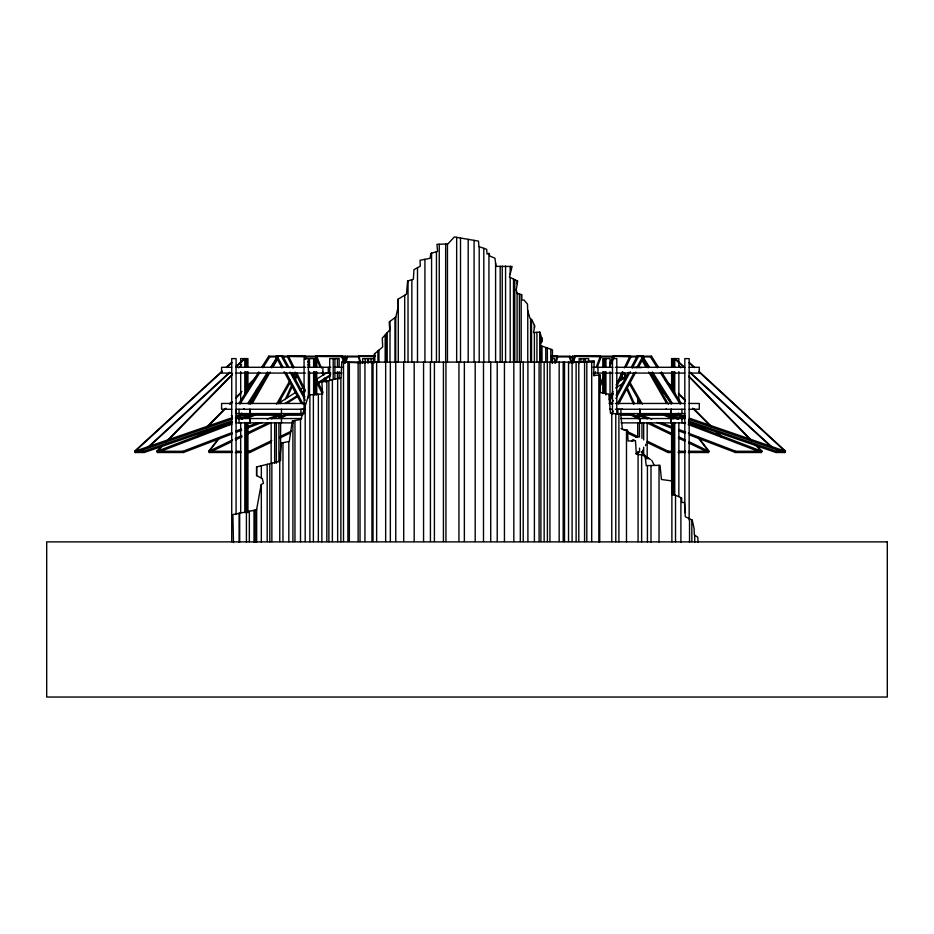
<?xml version="1.0" encoding="UTF-8"?>
<svg xmlns="http://www.w3.org/2000/svg" width="934" height="934" viewBox="0 0 934 934"><rect width="100%" height="100%" fill="white"/><g stroke="black" fill="none" stroke-linecap="round" stroke-linejoin="round"><path stroke-width="1.4" d="M239.034 422.88L239.034 418.537M239.034 413.587L239.034 409.255M249.903 422.88L249.903 418.537M249.903 413.587L249.903 409.255M249.938 422.88L249.938 418.537M249.938 413.587L249.938 409.255M281.496 422.88L281.449 418.537M281.496 413.587L281.449 409.255M540.097 362.1L540.097 332.854M616.802 409.255L616.802 408.532M622.348 409.255L622.348 408.532M639.697 422.88L639.697 418.537M639.697 413.587L639.697 409.255M666.327 409.255L666.327 408.532M671.079 422.88L671.079 418.537M671.079 413.587L671.079 409.255M620.888 413.669L620.947 409.326L617.946 409.279L617.888 413.622L620.888 413.669L618.366 413.669M373.892 363.268L374.23 354.079L382.671 346.981L382.286 338.155L389.77 329.9L389.198 322.032L395.911 316.859L398.211 306.492L398.024 299.207L406.465 294.21L407.609 280.982L413.365 279.254L413.949 269.657L420.277 266.202L420.078 260.259L430.06 258.333L430.831 253.347L437.544 251.433L436.972 244.334L447.9 243.949L454.344 236.956L478.512 241.135L478.909 246.634L486.661 249.296L487.069 254.083L488.902 253.371L489.93 256.126L494.962 258.204L495.989 266.365L512.101 266.47L509.439 277.071L517.705 281.052L516.175 290.124L517.296 293.486L521.884 294.712L521.814 300.176L523.927 299.954L527.5 304.11L527.64 310.181L529.917 318.132L532.1 320.152L534.738 326.059L533.489 332.586L539.864 332.119L542.35 340.046L540.179 345.487L552.449 349.841L552.449 363.443M594.141 362.1L341.786 362.1L341.015 377.791L321.891 382.146L322.522 393.961L308.687 394.895L300.888 419.436L292.33 420.965L289.271 441.467L281.309 442.996L279.64 461.314L256.57 466.918L256.57 475.616L262.256 478.488L263.47 483.228L261.146 484.629L256.57 509.824L232.881 514.564L233.477 542.596M645.546 445.693L645.849 444.199M555.461 363.198L557.119 356.134L551.025 356.076M556.314 362.404L557.645 356.753L557.119 356.134M620.9 415.198L631.022 415.198L631.326 413.972L637.887 417.124M646.982 442.389L667.997 452.511L668.289 451.274L672.632 451.274M688.253 452.511L708.521 452.511L708.813 451.274L689.117 441.794M345.031 363.081L347.039 356.193L374.756 356.193M345.93 362.404L347.53 356.893L347.039 356.193M647.309 418.829L637.817 415.198L638.191 413.972L664.202 413.972L677.769 419.144M637.817 415.198L663.829 415.198L664.202 413.972M735.455 452.511L735.829 451.274L761.84 451.274L761.467 452.511L735.455 452.511L689.35 434.894M678.714 418.981L667.763 415.198L668.172 413.972L677.138 413.972L685.358 416.798M667.763 415.198L676.718 415.198L677.138 413.972M775.991 452.511L776.411 451.274L785.377 451.274L784.957 452.511L775.991 452.511L688.311 422.285M572.075 362.579L574.62 355.807L600.399 356.134L601.204 356.753L597.106 367.622M572.881 363.198L575.426 356.426L601.204 356.753M596.301 367.004L600.399 356.134M594.036 375.783L595.577 371.709M632.341 441.292L632.435 440.124L634.151 439.996M643.293 449.698L642.323 452.021L642.931 450.351L642.72 453.329L646.713 457.24L650.671 459.598M285.15 399.694L291.7 385.193M294.677 378.597L296.463 374.639M287.112 397.756L292.482 385.894M294.864 380.617L297.245 375.34M342.953 361.458L345.335 356.193L346.105 356.893L344.319 360.839M600.329 383.209L602.827 377.99M609.727 363.63L613.498 355.807L629.96 356.134L630.987 356.753L625.943 367.225M600.083 386.442L602.593 381.224M609.493 366.864L614.514 356.426L630.987 356.753M609.201 399.332L612.973 391.474M616.125 384.936L622.418 371.837M624.297 367.914L629.96 356.134M609.587 401.27L613.358 393.412M615.88 388.17L623.433 372.468M611.361 404.212L613.416 400.382M616.148 395.292L628.477 372.362M631.221 367.272L637.385 355.807L642.942 356.134L644.075 356.753L638.576 366.98M615.915 398.468L630.298 371.709M632.353 367.891L638.517 356.426L644.075 356.753M612.015 413.634L613.393 411.088M617.514 403.418L634.011 372.748M636.755 367.634L642.942 356.134M618.647 404.037L635.821 372.094M250.499 404.142L268.478 372.596M271.35 367.552L276.382 358.714M252.203 403.581L270.171 372.036M273.043 366.992L278.075 358.154L271.876 367.786M276.522 404.142L290.182 380.173M293.054 375.118L294.49 372.596M290.439 382.134L278.215 403.581L296.148 392.07M293.311 377.079L295.471 373.296M238.894 403.395L258.765 371.93M261.824 367.085L268.7 356.193L303.83 356.193M239.98 404.107L259.85 372.631M262.909 367.786L269.786 356.893L277.468 356.893M241.743 413.085L240.213 415.502L236.372 415.502M247.86 403.395L267.731 371.93M270.79 367.085L276.896 357.395M248.946 404.107L268.817 372.631M571.036 362.404L569.425 356.893L569.927 356.193L550.967 356.193M208.784 451.145L218.521 438.56M229.134 424.83L231.784 421.397M209.134 451.414L218.86 438.828M230.359 423.954L232.134 421.666M256.021 390.774L257.784 388.486M263.096 381.621L264.871 379.332M360.197 363.466L358.364 356.426L358.889 355.807L375.246 355.971M156.889 451.122L161.991 445.915M166.077 441.759L232.461 374.067M238.59 367.821L241.661 364.704M157.192 451.426L162.306 446.219M168.424 439.972L231.749 375.421M197.156 436.703L202.246 431.555M206.309 427.445L224.639 408.905M229.729 403.757L231.76 401.702M235.835 397.58L241.941 391.404M247.031 386.256L256.185 376.986M197.459 437.019L202.55 431.87M206.624 427.749L225.958 408.181M230.033 404.06L232.064 402.005M236.139 397.884L241.229 392.735M247.335 386.559L254.457 379.356M134.671 451.122L222.058 371.125M226.32 367.225L231.655 362.345M134.963 451.437L222.35 371.44M226.623 367.541L231.947 362.661M146.86 448.157L229.612 372.246M236.068 366.326L244.661 358.446M149.3 446.51L229.916 372.561M236.36 366.653L244.953 358.761M573.453 360.839L571.666 356.893L572.437 356.193L612.961 356.193L612.19 356.893L600.609 356.893M632.073 441.023L633.077 440.253M320.047 367.26L315.75 356.426L316.556 355.807L342.58 356.134L345.241 362.836M342.58 356.134L341.774 356.753L315.75 356.426M642.72 356.893L650.414 356.893L651.488 356.193L658.377 367.085M299.756 389.793L303.363 387.505M316.603 379.157L326.235 373.075M284.975 403.465L297 395.864M301.822 392.829L305.43 390.552M317.467 382.952L330.706 374.592M286.668 403.465L298.705 395.864M302.312 393.588L304.729 392.07M317.969 383.711L330.006 376.11M618.717 380.675L625.932 376.11M618.004 382.193L626.434 376.869M616.463 387.505L623.679 382.952M293.089 368.171L287.298 356.426L288.314 355.807L305.103 356.134L306.375 358.714M287.298 356.426L304.087 356.753L305.103 356.134M282.01 367.891L275.799 356.426L276.919 355.807L282.827 356.134L289.061 367.634M275.799 356.426L282.827 356.134M232.414 452.511L209.263 452.511L208.959 451.274L232.601 439.891M235.228 438.63L241.789 435.466M247.043 432.944L268.058 422.822M279.885 417.124L286.446 413.972L302.371 413.972M209.263 452.511L231.585 441.759M235.52 439.867L242.093 436.703M247.347 434.17L270.988 422.787M280.177 418.362L286.75 415.198L302.663 415.198M246.588 451.274L249.483 451.274L271.806 440.533M279.686 436.738L291.513 431.041M246.891 452.511L249.775 452.511L270.79 442.389M279.99 437.964L290.497 432.909M232.251 433.855L183.426 452.511L157.414 452.511L157.04 451.274L231.632 422.775M241.124 419.144L254.678 413.972L280.702 413.972L281.076 415.198L271.584 418.829M157.414 452.511L232.006 424.013M246.915 418.304L255.052 415.198L281.076 415.198M157.04 451.274L183.052 451.274L231.877 432.617M235.952 431.064L241.369 428.998M246.798 426.92L257.644 422.775M267.136 419.144L280.702 413.972M236.325 432.302L241.743 430.224M247.171 428.157L262.092 422.46M231.889 422.285L144.198 452.511L135.232 452.511L134.823 451.274L232.099 417.743M236.209 416.331L243.05 413.972L252.017 413.972L252.437 415.198L241.474 418.981M135.232 452.511L232.508 418.981M235.251 418.035L243.47 415.198L252.437 415.198M134.823 451.274L143.778 451.274L231.469 421.047M238.322 418.689L247.907 415.385L247.942 418.175M635.891 453.632L638.132 453.107L637.7 451.507L639.58 452.219L639.556 448.133M636.556 453.375L638.132 453.107M568.818 362.859L594.199 360.757L593.615 375.538L600.329 374.954L600.142 392.42L608.781 394.148L610.497 413.33L620.736 414.334L622.371 429.313L627.531 430.072L628.045 441.023L635.47 440.65L636.346 454.239L644.997 455.383L646.235 465.622L660.023 465.295L661.435 479.492L672.246 480.987L672.165 493.782L681.668 497.915L681.75 502.457L684.47 502.457L685.299 516.747L692.234 520.051L694.09 528.504L694.347 534.925L697.745 537.19L698.177 542.292M646.176 458.687L648.955 458.466L647.495 458.034M636.217 437.346L637.677 437.264M303.889 413.61L303.83 409.279L300.888 409.326L300.946 413.657L302.908 413.634M345.335 356.193L304.811 356.193L305.581 356.893L315.715 356.893M615.051 356.193L641.074 356.193M642.522 356.193L651.488 356.193M283.13 356.893L287.462 356.893M346.105 356.893L341.762 356.893L344.436 363.466M347.53 356.893L359.205 356.893M557.761 356.893L569.425 356.893M571.666 356.893L574.562 356.893M629.971 356.893L637.198 356.893M551.55 358.609L554.691 358.609L554.691 362.964M231.725 367.284L221.591 367.284L221.591 373.075L231.725 373.075M236.068 367.284L305.523 367.284M307.356 367.284L330.788 367.284M333.671 367.284L342.288 367.284M592.997 367.284L612.914 367.284M615.354 367.284L684.82 367.284M689.164 367.284L699.286 367.284L699.286 373.075L689.164 373.075M236.068 373.075L305.523 373.075M308.418 373.075L330.788 373.075M333.671 373.075L341.972 373.075M593.288 373.075L612.926 373.075M615.354 373.075L684.82 373.075M231.725 403.465L221.591 403.465L221.591 409.255L231.725 409.255M236.068 403.465L305.523 403.465M609.108 403.465L612.926 403.465M615.354 403.465L684.82 403.465M689.164 403.465L699.286 403.465L699.286 409.255L689.164 409.255M305.523 409.255L236.068 409.255L236.068 413.587L301.682 413.587M609.575 409.255L612.459 409.255M615.354 409.255L684.82 409.255M621.122 413.587L684.82 413.587M618.296 413.972L631.326 413.972M279.453 415.502L283.784 415.502M633.988 415.502L638.331 415.502M666.176 415.502L670.519 415.502M685.101 415.502L679.975 415.502L678.446 413.085M280.223 416.202L283.119 416.202M636.101 416.202L638.996 416.202M669.538 416.202L672.433 416.202M682.731 416.202L685.299 416.202M301.694 418.537L236.068 418.537L236.068 422.88L293.101 422.88M620.69 418.537L684.82 418.537M621.122 422.88L684.82 422.88M208.959 451.274L232.122 451.274M236.454 451.274L240.797 451.274M678.423 451.274L685.661 451.274M688.556 451.274L708.813 451.274M235.31 452.511L241.1 452.511M667.997 452.511L672.34 452.511M678.119 452.511L685.358 452.511M300.946 413.657L303.772 413.669M551.539 356.695L557.645 356.753M358.364 356.426L374.721 356.59M341.786 362.1L363.233 362.882M645.125 457.088L646.713 457.24M689.467 418.222L785.377 451.274M676.718 415.198L684.949 418.035M689.059 419.448L784.957 452.511M672.282 415.385L681.878 418.689M688.72 421.047L776.411 451.274M688.615 423.3L761.84 451.274M663.829 415.198L673.321 418.829M682.812 422.46L685.533 423.487M688.241 424.526L761.467 452.511M638.191 413.972L651.745 419.144M661.237 422.775L672.095 426.92M678.866 429.512L685.649 432.103M688.358 433.142L735.829 451.274M656.8 422.46L671.721 428.157M678.493 430.749L685.276 433.341M649.714 422.822L672.036 433.574M678.609 436.738L685.171 439.891M631.022 415.198L638.903 418.992M646.783 422.787L671.744 434.8M678.306 437.964L684.879 441.128M688.813 443.02L708.521 452.511M621.005 428.508L624.951 430.411M627.578 431.671L638.085 436.738M647.274 441.163L668.289 451.274M627.274 432.909L636.474 437.334M637.385 355.807L638.517 356.426M613.498 355.807L614.514 356.426M268.7 356.193L269.786 356.893M231.258 415.502L232.333 416.202M574.62 355.807L575.426 356.426M651.804 460.392L653.998 464.828M674.873 358.446L684.505 367.225M689.864 372.106L773.34 448.192M674.581 358.761L684.213 367.541M689.572 372.421L770.912 446.557M689.245 362.392L694.592 367.319M698.865 371.265L785.517 451.122M688.953 362.707L694.301 367.634M698.574 371.58L785.225 451.437M665.323 380.08L672.492 387.283M678.633 393.459L684.785 399.635M693.997 408.905L711.404 426.406M715.502 430.527L721.643 436.703M667.063 382.438L672.188 387.587M678.329 393.763L685.498 400.978M692.666 408.181L711.101 426.721M715.199 430.843L721.34 437.019M678.855 365.743L680.886 367.821M688.988 376.157L751.858 440.708M755.921 444.876L762.004 451.122M688.685 376.46L749.523 438.933M754.59 444.14L761.689 451.426M653.683 379.064L670.367 400.803M698.457 437.416L708.988 451.145M654.22 380.477L670.017 401.071M698.107 437.684L708.637 451.414M661.424 371.93L681.295 403.395M650.414 356.893L657.291 367.786M660.35 372.631L680.209 404.107M643.293 357.395L649.41 367.085M652.457 371.93L672.328 403.395M642.207 358.096L648.324 367.786M651.383 372.631L671.254 404.107M642.51 358.714L647.542 367.552M650.414 372.596L668.382 404.142M642.242 360.676L645.838 366.992M648.721 372.036L666.689 403.581M624.391 372.596L626.551 376.379M630.146 382.695L642.37 404.142M622.698 372.036L626.294 378.34M629.166 383.395L640.666 403.581M291.84 372.748L304.998 397.02M281.694 356.753L287.24 366.98M290.019 372.094L305.255 400.207M276.919 355.807L283.142 367.272M285.897 372.362L303.165 404.212M284.076 371.709L301.343 403.558M307.66 361.306L309.574 365.182M315.949 378.118L322.977 392.35M304.087 356.753L305.36 359.345M307.916 364.517L309.189 367.109M316.217 381.329L322.592 394.265M288.314 355.807L294.117 367.552M296.685 372.771L305.056 389.735M295.027 372.082L304.682 391.661M621.308 374.639L623.095 378.597M627.263 387.82L634.408 403.64M612.19 356.893L613.381 359.532M620.526 375.34L622.313 379.297M626.481 388.521L633.637 404.34M572.437 356.193L574.223 360.139M316.556 355.807L321.389 367.996M323.001 372.059L324.075 374.767M325.686 378.83L326.76 381.539M322.195 372.678L323.269 375.386M324.343 378.095L325.954 382.158M641.436 451.893L641.938 453.212M243.05 413.972L243.47 415.198M143.778 451.274L144.198 452.511M254.678 413.972L255.052 415.198M183.052 451.274L183.426 452.511M569.927 356.193L571.935 363.081M358.889 355.807L360.722 362.847M286.446 413.972L286.75 415.198M249.483 451.274L249.775 452.511M541.592 345.989L541.662 362.1L541.662 346.012M694.709 535.17L694.709 542.35M691.837 519.853L691.837 541.673M689.537 518.767L689.537 541.918M689.164 519.876L689.164 358.609L684.82 358.609L684.82 512.614M681.96 409.255L681.96 413.587M681.96 418.537L681.96 422.88M680.898 497.577L680.898 542.21M678.855 367.319L678.855 358.609L671.604 358.609L671.604 367.319M678.855 371.685L678.855 400.733M678.855 422.53L678.855 496.631M675.527 495.242L675.527 541.732M674.733 358.609L674.733 367.319M674.733 371.685L674.733 393.471M674.733 422.53L674.733 495.183M673.834 358.609L673.834 367.319M673.834 371.685L673.834 392.023M673.834 422.53L673.834 495.183M672.492 358.609L672.492 367.319M672.492 371.685L672.492 390.564M672.492 415.268L672.492 418.175M672.492 422.53L672.492 495.183M671.885 480.928L671.885 541.837M671.604 371.685L671.604 389.116M671.604 415.268L671.604 418.175M671.604 422.53L671.604 482.107M671.254 409.255L671.254 413.587M671.254 418.537L671.254 422.88M659.019 465.319L659.019 541.965M650.998 465.506L650.998 542.047M647.425 465.599L647.425 542.082M647.18 364.412L647.18 367.319M647.18 422.53L647.18 457.403M643.666 422.53L643.666 439.972M643.666 447.234L643.666 455.944M641.962 422.53L641.962 438.513M641.635 367.564L631.419 367.564M641.635 454.94L641.635 541.872M639.918 409.255L639.918 413.587M639.918 418.537L639.918 422.88M639.416 400.733L639.416 403.64M639.416 415.268L639.416 418.175M639.416 422.53L639.416 437.065M638.074 454.473L638.074 541.697M637.712 397.837L637.712 403.64M637.712 413.82L637.712 418.175M637.712 422.53L637.712 437.065M626.481 429.92L626.481 541.743M618.903 414.159L618.903 541.813M616.802 413.82L616.802 358.609L612.459 358.609L612.459 413.82M615.786 413.844L615.786 541.72M611.77 413.458L611.77 541.603M610.042 367.319L610.042 358.609L602.792 358.609L602.874 367.564M610.042 371.685L610.042 403.64M605.921 358.609L605.921 367.319M605.921 371.685L605.921 394.93M605.022 358.609L605.022 367.319M605.022 371.685L605.022 393.471M603.679 358.609L603.679 367.319M603.679 371.685L603.679 393.471M602.792 371.685L602.792 393.471M599.733 375.013L599.733 541.813M598.846 375.083L598.846 541.825M597.994 367.284L597.994 373.075M591.712 362.1L591.712 541.522M588.642 361.505L588.642 358.609L579.173 358.609L579.173 362.964M586.809 362.1L586.809 541.522M585.128 358.609L585.128 361.505M584.579 362.1L584.579 541.522M583.435 358.609L583.435 361.505M580.878 358.609L580.878 361.505M578.788 362.1L578.788 541.522M576.115 362.1L576.115 541.522M572.098 362.1L572.098 541.522M568.537 362.1L568.537 541.522M564.521 362.1L564.521 541.522M563.19 362.1L563.19 541.522M559.174 362.1L559.174 541.522M552.134 358.609L552.134 362.964M550.827 349.258L550.827 362.1M549.928 362.1L549.928 541.522M547.347 348.032L547.406 541.522M545.771 347.471L545.771 362.1M544.148 362.1L544.148 541.522M541.662 337.839L541.662 341.774M541.592 337.618L541.592 341.949M540.903 362.1L540.903 541.522M539.759 332.13L539.759 362.1M539.093 362.1L539.093 541.522M536.922 332.341L536.922 362.1M534.388 325.289L534.388 327.881M534.388 332.516L534.4 541.522M531.539 319.638L531.539 362.1M530.594 318.763L530.594 362.1M527.908 362.1L527.908 541.522M527.757 310.45L527.757 362.1M523.215 362.1L523.215 541.522M521.195 294.525L521.195 362.1M520.32 362.1L520.32 541.522M519.397 294.047L519.397 362.1M517.097 280.76L517.097 283.667M517.097 292.891L517.097 362.1M514.786 279.651L514.786 362.1M513.828 362.1L513.828 541.522M513.513 279.032L513.513 362.1M510.186 266.272L510.186 274.117M510.186 277.433L510.186 362.1M505.574 266.015L505.574 362.1M504.442 362.1L504.442 541.522M502.247 266.143L502.247 362.1M500.192 266.213L500.192 362.1M497.215 362.1L497.215 541.522M495.592 263.201L495.592 362.1M490.724 362.1L490.724 541.522M488.937 253.441L488.937 362.1M483.812 248.316L483.812 362.1M483.497 362.1L483.497 541.522M479.2 246.739L479.2 362.1M475.196 362.1L475.196 541.522M474.087 240.365L474.087 362.1M468.191 239.349L468.191 362.1M464.361 362.1L464.361 541.522M460.509 238.018L460.509 362.1M458.944 362.1L458.944 541.522M456.668 237.353L456.668 362.1M447.456 243.961L447.456 362.1M445.95 362.1L445.95 541.522M445.658 244.031L445.658 362.1M443.428 362.1L443.428 541.522M439.26 244.253L439.26 362.1M436.447 251.748L436.447 362.1M434.403 362.1L434.403 541.522M431.578 253.137L431.578 362.1M430.422 362.1L430.422 541.522M424.923 259.325L424.923 362.1M423.569 362.1L423.569 541.522M417.498 267.719L417.498 362.1M414.182 362.1L414.182 541.522M411.859 279.698L411.859 362.1M408.03 280.854L408.03 362.1M404.691 295.261L404.691 362.1M403.71 362.1L403.71 541.522M398.293 299.043L398.293 362.1M395.736 316.988L395.771 541.522M394.965 317.583L394.965 362.1M390.354 362.1L390.354 541.522M390.003 321.413L390.003 362.1M386.98 332.971L386.98 362.1M386.513 333.485L386.513 362.1M385.66 362.1L385.66 541.522M385.17 334.979L385.17 362.1M378.947 350.11L378.947 362.1M377.908 350.986L377.908 362.1M376.636 362.1L376.636 541.522M374.803 353.601L374.803 362.1M373.425 362.964L373.425 358.609L368.533 358.609L368.533 362.964M373.028 362.1L373.028 541.522M371.942 362.1L371.942 541.522M371.078 358.609L371.078 362.964M367.576 362.964L367.576 358.609L362.672 358.609L362.672 362.964M365.229 358.609L365.229 362.964M364.937 362.1L364.937 541.522M360.022 362.1L360.022 541.522M358.131 362.1L358.131 541.522M349.351 362.1L349.351 541.522M347.892 362.1L347.892 541.522M343.502 362.1L343.502 541.522M340.875 377.826L340.875 541.79M339.147 367.319L339.147 358.609L329.69 358.609L329.69 380.395M339.147 371.685L339.147 378.947M337.653 378.562L337.653 541.615M337.454 358.609L337.454 367.319M337.454 371.685L337.454 378.947M334.897 358.609L334.897 378.947M333.193 358.609L333.193 378.947M332.387 379.764L332.387 541.557M328.885 380.558L328.885 541.755M328.278 367.284L328.278 373.075M326.842 381.025L326.842 541.51M322.884 367.284L322.884 373.075M321.868 394.008L321.868 541.848M318.354 394.241L318.354 541.533M316.754 367.319L316.754 358.609L309.493 358.609L309.493 367.319M316.754 371.685L316.754 394.93M315.855 358.609L315.855 367.319M315.855 371.685L315.855 394.93M314.513 358.609L314.513 367.319M314.513 371.685L314.513 394.93M313.626 358.609L313.626 367.319M313.626 371.685L313.626 394.93M313.38 394.58L313.38 541.615M309.878 394.813L309.878 541.685M309.493 371.685L309.493 394.93M308.418 397.837L308.418 358.609L304.075 358.609L304.075 410.913M305.196 405.881L305.196 541.522M300.514 419.506L300.514 541.673M294.957 420.498L294.957 541.533M292.914 420.86L292.914 541.638M288.816 441.548L288.816 541.755M282.967 442.669L282.967 541.638M280.62 399.285L280.62 403.64M280.62 415.268L280.62 418.175M280.62 422.53L280.62 460.31M279.756 460.018L279.756 541.592M278.916 400.733L278.916 403.64M278.916 415.268L278.916 418.175M278.916 422.53L278.916 461.758M276.359 422.53L276.359 463.217M274.666 422.53L274.666 463.217M271.864 463.206L271.864 541.697M271.152 422.53L271.152 463.217M269.809 463.708L269.809 541.895M267.182 464.338L267.182 541.568M261.333 465.762L261.333 478.021M261.333 484.512L261.333 542.152M256.652 466.895L256.652 475.663M256.652 509.38L256.652 542.374M255.192 510.104L255.192 541.942M254.025 510.338L254.025 542.082M249.343 511.272L249.343 541.767M247.942 367.319L247.942 358.609L240.68 358.609L240.68 367.319M247.942 371.685L247.942 390.564M247.942 422.53L247.942 512.614M247.043 358.609L247.043 367.319M247.043 371.685L247.043 390.564M247.043 422.53L247.043 512.614M246.413 511.855L246.413 542.129M245.7 358.609L245.7 367.319M245.7 371.685L245.7 393.471M245.7 422.53L245.7 512.614M244.813 358.609L244.813 367.319M244.813 371.685L244.813 394.93M244.813 422.53L244.813 512.614M243.949 408.532L243.949 409.255M240.68 371.685L240.68 400.733M240.68 422.53L240.68 512.614M239.688 513.21L239.688 542.07M239.104 513.326L239.104 542.14M236.068 514.062L236.068 358.609L231.725 358.609L231.725 541.673M887.3 541.883L46.7 541.883L46.7 697.044L887.3 697.044L887.3 541.883"/></g></svg>
